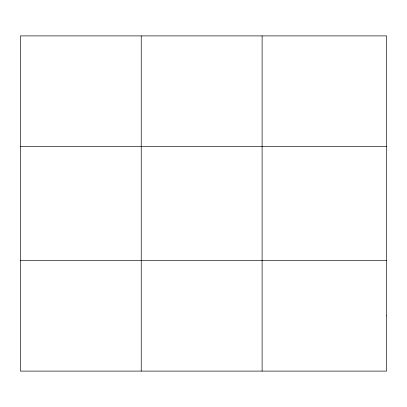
<?xml version="1.0" encoding="UTF-8"?>
<svg xmlns="http://www.w3.org/2000/svg" width="407" height="407" viewBox="0 0 407 407"><rect width="100%" height="100%" fill="white"/><g stroke="black" fill="none" stroke-linecap="round" stroke-linejoin="round"><path stroke-width="0.61" d="M141.229 371.103L141.229 35.897M262.108 371.103L262.108 35.897M20.35 146.515L386.65 146.515M20.35 260.485L386.65 260.485M386.65 315.796L386.65 371.103L20.35 371.103L20.35 35.897L386.65 35.897L386.65 315.796"/></g></svg>
